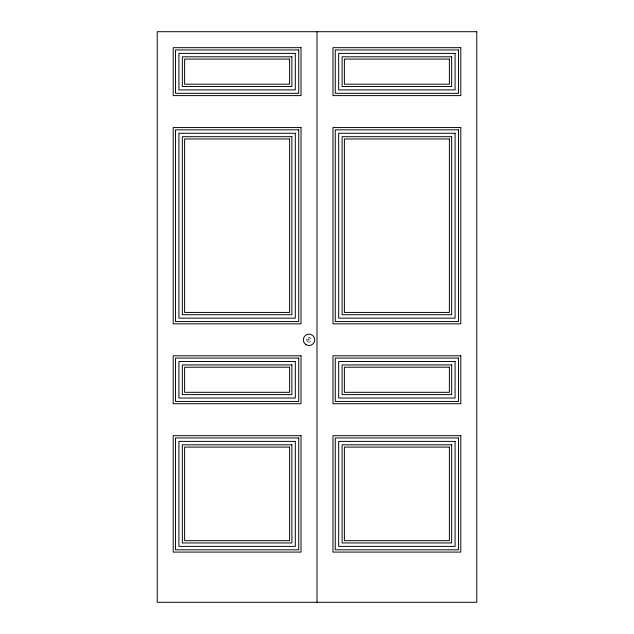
<?xml version="1.0" encoding="UTF-8"?>
<svg xmlns="http://www.w3.org/2000/svg" width="634" height="634" viewBox="0 0 634 634"><rect width="100%" height="100%" fill="white"/><g stroke="black" fill="none" stroke-linecap="round" stroke-linejoin="round"><path stroke-width="0.48" stroke-dasharray="3.17 2.38" d="M306.729 339.824L309.012 339.824M309.012 337.542L309.012 342.106M307.87 341.797A2.282 2.282 0 0 0 311.294 339.824A2.282 2.282 0 0 0 307.87 337.851A2.282 2.282 0 0 0 307.87 341.797"/><path stroke-width="0.95" d="M317 31.7L317 602.3M476.768 31.7L157.232 31.7L157.232 602.3L476.768 602.3L476.768 31.7M301.023 47.677L173.209 47.677L173.209 95.607L301.023 95.607L301.023 47.677M460.791 47.677L332.977 47.677L332.977 95.607L460.791 95.607L460.791 47.677M298.741 49.959L175.491 49.959L175.491 93.325L298.741 93.325L298.741 49.959M458.509 49.959L335.259 49.959L335.259 93.325L458.509 93.325L458.509 49.959M295.317 53.383L178.915 53.383L178.915 89.901L295.317 89.901L295.317 53.383M455.085 53.383L338.683 53.383L338.683 89.901L455.085 89.901L455.085 53.383M291.894 56.806L182.338 56.806L182.338 86.478L291.894 86.478L291.894 56.806M451.662 56.806L342.106 56.806L342.106 86.478L451.662 86.478L451.662 56.806M289.611 59.089L184.621 59.089L184.621 84.195L289.611 84.195L289.611 59.089M449.379 59.089L344.389 59.089L344.389 84.195L449.379 84.195L449.379 59.089M301.023 127.561L173.209 127.561L173.209 323.847L301.023 323.847L301.023 127.561M460.791 127.561L332.977 127.561L332.977 323.847L460.791 323.847L460.791 127.561M298.741 129.843L175.491 129.843L175.491 321.565L298.741 321.565L298.741 129.843M458.509 129.843L335.259 129.843L335.259 321.565L458.509 321.565L458.509 129.843M295.317 133.267L178.915 133.267L178.915 318.141L295.317 318.141L295.317 133.267M455.085 133.267L338.683 133.267L338.683 318.141L455.085 318.141L455.085 133.267M291.894 136.69L182.338 136.69L182.338 314.718L291.894 314.718L291.894 136.69M451.662 136.69L342.106 136.69L342.106 314.718L451.662 314.718L451.662 136.69M289.611 138.973L184.621 138.973L184.621 312.435L289.611 312.435L289.611 138.973M449.379 138.973L344.389 138.973L344.389 312.435L449.379 312.435L449.379 138.973M301.023 355.801L173.209 355.801L173.209 403.731L301.023 403.731L301.023 355.801M460.791 355.801L332.977 355.801L332.977 403.731L460.791 403.731L460.791 355.801M298.741 358.083L175.491 358.083L175.491 401.449L298.741 401.449L298.741 358.083M458.509 358.083L335.259 358.083L335.259 401.449L458.509 401.449L458.509 358.083M295.317 361.507L178.915 361.507L178.915 398.025L295.317 398.025L295.317 361.507M455.085 361.507L338.683 361.507L338.683 398.025L455.085 398.025L455.085 361.507M291.894 364.93L182.338 364.93L182.338 394.602L291.894 394.602L291.894 364.93M451.662 364.93L342.106 364.93L342.106 394.602L451.662 394.602L451.662 364.93M289.611 367.213L184.621 367.213L184.621 392.319L289.611 392.319L289.611 367.213M449.379 367.213L344.389 367.213L344.389 392.319L449.379 392.319L449.379 367.213M301.023 435.685L173.209 435.685L173.209 552.087L301.023 552.087L301.023 435.685M460.791 435.685L332.977 435.685L332.977 552.087L460.791 552.087L460.791 435.685M298.741 437.967L175.491 437.967L175.491 549.805L298.741 549.805L298.741 437.967M458.509 437.967L335.259 437.967L335.259 549.805L458.509 549.805L458.509 437.967M295.317 441.391L178.915 441.391L178.915 546.381L295.317 546.381L295.317 441.391M455.085 441.391L338.683 441.391L338.683 546.381L455.085 546.381L455.085 441.391M291.894 444.814L182.338 444.814L182.338 542.958L291.894 542.958L291.894 444.814M451.662 444.814L342.106 444.814L342.106 542.958L451.662 542.958L451.662 444.814M289.611 447.097L184.621 447.097L184.621 540.675L289.611 540.675L289.611 447.097M449.379 447.097L344.389 447.097L344.389 540.675L449.379 540.675L449.379 447.097M306.159 344.769A5.706 5.706 0 0 0 314.718 339.824A5.706 5.706 0 0 0 306.159 334.879A5.706 5.706 0 0 0 306.159 344.769"/></g></svg>
